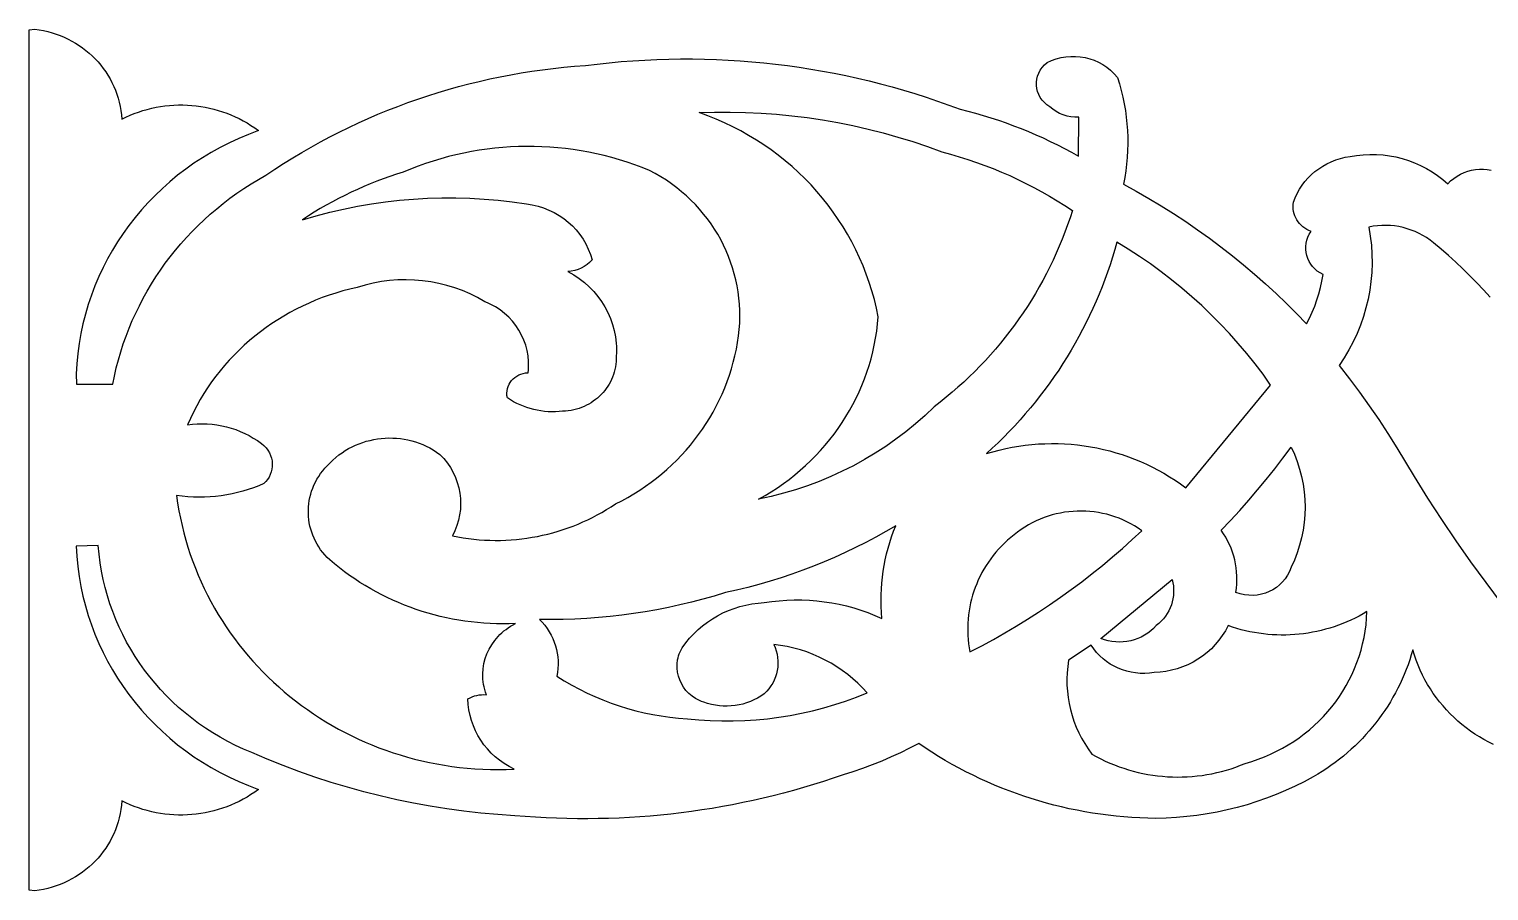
# Model space of a CAD drawing. Extents: x 3705 to 4265, y -775 to -720.
# Drawn here: x 3704.7 to 3796.7, y -773.9 to -719.5 of the extents above; entities that cross this region are included whole.
import ezdxf

# ---------------------------------------------------------------- set-up
doc = ezdxf.new("R2010")
doc.units = 0
doc.layers.add('CADRE', color=1, linetype='CONTINUOUS')

msp = doc.modelspace()

# ---------------------------------------------------------------- linework, layer by layer
at = {"layer": 'CADRE'}
for points in [[(3797.041, -764.641), (3796.737, -764.488), (3796.439, -764.326), (3796.148, -764.154), (3795.863, -763.972), (3795.585, -763.781), (3795.315, -763.581), (3795.052, -763.372), (3794.797, -763.155), (3794.549, -762.929), (3794.31, -762.695), (3794.079, -762.453), (3793.857, -762.203), (3793.644, -761.946), (3793.44, -761.681), (3793.245, -761.409), (3793.06, -761.13), (3792.884, -760.845), (3792.719, -760.552), (3792.563, -760.254), (3792.419, -759.949), (3792.285, -759.639), (3792.162, -759.322), (3792.05, -759), (3791.95, -758.673), (3791.858, -758.986), (3791.759, -759.296), (3791.653, -759.604), (3791.539, -759.907), (3791.417, -760.208), (3791.289, -760.505), (3791.153, -760.799), (3791.01, -761.089), (3790.86, -761.375), (3790.703, -761.657), (3790.539, -761.936), (3790.369, -762.21), (3790.192, -762.48), (3790.008, -762.746), (3789.818, -763.008), (3789.621, -763.265), (3789.418, -763.517), (3789.209, -763.765), (3788.994, -764.007), (3788.773, -764.245), (3788.546, -764.478), (3788.312, -764.705), (3788.073, -764.928), (3787.829, -765.144), (3787.579, -765.356), (3787.323, -765.561), (3787.062, -765.761), (3786.795, -765.955), (3786.523, -766.143), (3786.246, -766.325), (3785.964, -766.501), (3785.677, -766.67), (3785.106, -766.977), (3784.526, -767.265), (3783.937, -767.535), (3783.341, -767.785), (3782.737, -768.017), (3782.126, -768.23), (3781.509, -768.424), (3780.885, -768.599), (3780.257, -768.754), (3779.623, -768.89), (3778.985, -769.006), (3778.343, -769.102), (3777.697, -769.179), (3777.049, -769.235), (3776.398, -769.271), (3775.744, -769.287), (3775.242, -769.277), (3774.741, -769.258), (3774.241, -769.23), (3773.742, -769.192), (3773.245, -769.146), (3772.749, -769.09), (3772.255, -769.025), (3771.763, -768.951), (3771.272, -768.868), (3770.784, -768.777), (3770.297, -768.676), (3769.813, -768.566), (3769.331, -768.448), (3768.852, -768.321), (3768.376, -768.185), (3767.902, -768.04), (3767.431, -767.886), (3766.964, -767.724), (3766.499, -767.554), (3766.038, -767.375), (3765.58, -767.187), (3765.126, -766.991), (3764.675, -766.786), (3764.229, -766.573), (3763.786, -766.352), (3763.347, -766.123), (3762.913, -765.885), (3762.483, -765.639), (3762.057, -765.384), (3761.636, -765.122), (3761.22, -764.851), (3760.808, -764.573), (3760.235, -764.868), (3759.655, -765.15), (3759.068, -765.418), (3758.474, -765.672), (3757.875, -765.913), (3757.27, -766.139), (3756.659, -766.351), (3756.042, -766.549), (3755.42, -766.762), (3754.796, -766.966), (3754.169, -767.162), (3753.539, -767.35), (3752.908, -767.529), (3752.274, -767.699), (3751.638, -767.861), (3751.001, -768.015), (3750.361, -768.16), (3749.72, -768.296), (3749.076, -768.424), (3748.432, -768.544), (3747.786, -768.655), (3747.138, -768.757), (3746.489, -768.851), (3745.839, -768.936), (3745.188, -769.012), (3744.535, -769.08), (3743.882, -769.139), (3743.228, -769.19), (3742.573, -769.232), (3741.917, -769.265), (3741.261, -769.289), (3740.604, -769.305), (3739.947, -769.313), (3739.29, -769.311), (3738.632, -769.301), (3737.974, -769.282), (3737.316, -769.254), (3736.659, -769.218), (3736.001, -769.172), (3735.344, -769.118), (3734.27, -769.046), (3733.199, -768.95), (3732.132, -768.829), (3731.068, -768.685), (3730.009, -768.518), (3728.954, -768.327), (3727.905, -768.112), (3726.861, -767.874), (3725.823, -767.613), (3724.792, -767.328), (3723.767, -767.021), (3722.75, -766.69), (3721.74, -766.337), (3720.738, -765.961), (3719.745, -765.562), (3718.76, -765.141), (3718.248, -764.924), (3717.747, -764.691), (3717.257, -764.443), (3716.778, -764.179), (3716.31, -763.899), (3715.854, -763.606), (3715.411, -763.298), (3714.98, -762.976), (3714.561, -762.641), (3714.155, -762.292), (3713.763, -761.931), (3713.384, -761.558), (3713.019, -761.172), (3712.669, -760.775), (3712.332, -760.367), (3712.01, -759.948), (3711.704, -759.519), (3711.412, -759.08), (3711.136, -758.631), (3710.876, -758.173), (3710.632, -757.706), (3710.404, -757.231), (3710.193, -756.748), (3709.999, -756.256), (3709.822, -755.758), (3709.663, -755.253), (3709.521, -754.741), (3709.398, -754.223), (3709.293, -753.699), (3709.207, -753.17), (3709.14, -752.636), (3709.092, -752.097), (3707.695, -752.121), (3707.731, -752.765), (3707.792, -753.404), (3707.877, -754.037), (3707.986, -754.663), (3708.118, -755.282), (3708.274, -755.894), (3708.453, -756.498), (3708.654, -757.093), (3708.877, -757.679), (3709.122, -758.256), (3709.387, -758.823), (3709.674, -759.379), (3709.981, -759.923), (3710.309, -760.456), (3710.656, -760.977), (3711.022, -761.485), (3711.407, -761.98), (3711.811, -762.461), (3712.233, -762.928), (3712.672, -763.38), (3713.129, -763.817), (3713.602, -764.238), (3714.093, -764.642), (3714.599, -765.03), (3715.121, -765.4), (3715.659, -765.752), (3716.211, -766.085), (3716.779, -766.4), (3717.36, -766.695), (3717.955, -766.97), (3718.563, -767.225), (3719.185, -767.458), (3718.95, -767.628), (3718.711, -767.789), (3718.467, -767.941), (3718.218, -768.083), (3717.965, -768.215), (3717.708, -768.339), (3717.448, -768.453), (3717.184, -768.558), (3716.917, -768.653), (3716.648, -768.738), (3716.375, -768.814), (3716.101, -768.881), (3715.825, -768.938), (3715.547, -768.986), (3715.267, -769.024), (3714.986, -769.052), (3714.705, -769.071), (3714.423, -769.08), (3714.141, -769.079), (3713.858, -769.069), (3713.576, -769.049), (3713.294, -769.019), (3713.014, -768.979), (3712.734, -768.93), (3712.455, -768.87), (3712.179, -768.801), (3711.904, -768.722), (3711.631, -768.633), (3711.361, -768.535), (3711.093, -768.426), (3710.829, -768.307), (3710.568, -768.179), (3710.546, -768.452), (3710.513, -768.721), (3710.467, -768.987), (3710.409, -769.249), (3710.34, -769.507), (3710.26, -769.76), (3710.168, -770.008), (3710.066, -770.252), (3709.953, -770.49), (3709.831, -770.722), (3709.698, -770.949), (3709.555, -771.169), (3709.403, -771.383), (3709.242, -771.59), (3709.072, -771.79), (3708.894, -771.983), (3708.707, -772.168), (3708.512, -772.346), (3708.309, -772.515), (3708.099, -772.676), (3707.881, -772.828), (3707.657, -772.972), (3707.425, -773.106), (3707.187, -773.231), (3706.943, -773.345), (3706.693, -773.45), (3706.437, -773.545), (3706.176, -773.629), (3705.91, -773.702), (3705.639, -773.764), (3705.363, -773.815), (3705.083, -773.853), (3704.734, -773.803), (3704.734, -719.591), (3705.083, -719.541), (3705.363, -719.58), (3705.639, -719.63), (3705.91, -719.692), (3706.176, -719.766), (3706.437, -719.85), (3706.693, -719.944), (3706.943, -720.049), (3707.187, -720.164), (3707.425, -720.289), (3707.657, -720.423), (3707.881, -720.566), (3708.099, -720.719), (3708.309, -720.879), (3708.512, -721.049), (3708.707, -721.226), (3708.894, -721.412), (3709.072, -721.604), (3709.242, -721.805), (3709.403, -722.012), (3709.555, -722.226), (3709.698, -722.446), (3709.831, -722.672), (3709.953, -722.905), (3710.066, -723.143), (3710.168, -723.386), (3710.26, -723.634), (3710.34, -723.888), (3710.409, -724.145), (3710.467, -724.407), (3710.513, -724.673), (3710.546, -724.943), (3710.568, -725.216), (3710.829, -725.087), (3711.093, -724.969), (3711.361, -724.86), (3711.631, -724.761), (3711.904, -724.672), (3712.179, -724.593), (3712.455, -724.524), (3712.734, -724.465), (3713.014, -724.415), (3713.294, -724.376), (3713.576, -724.346), (3713.858, -724.326), (3714.141, -724.315), (3714.423, -724.315), (3714.705, -724.324), (3714.986, -724.342), (3715.267, -724.371), (3715.547, -724.409), (3715.825, -724.456), (3716.101, -724.513), (3716.375, -724.58), (3716.648, -724.656), (3716.917, -724.742), (3717.184, -724.837), (3717.448, -724.942), (3717.708, -725.056), (3717.965, -725.179), (3718.218, -725.312), (3718.467, -725.454), (3718.711, -725.605), (3718.95, -725.766), (3719.185, -725.936), (3718.563, -726.17), (3717.955, -726.424), (3717.36, -726.699), (3716.779, -726.994), (3716.211, -727.309), (3715.659, -727.643), (3715.121, -727.995), (3714.599, -728.365), (3714.093, -728.752), (3713.602, -729.157), (3713.129, -729.578), (3712.672, -730.014), (3712.233, -730.466), (3711.811, -730.933), (3711.407, -731.414), (3711.022, -731.909), (3710.656, -732.417), (3710.309, -732.938), (3709.981, -733.471), (3709.674, -734.016), (3709.387, -734.572), (3709.122, -735.138), (3708.877, -735.715), (3708.654, -736.301), (3708.453, -736.897), (3708.274, -737.5), (3708.118, -738.112), (3707.986, -738.732), (3707.877, -739.358), (3707.792, -739.991), (3707.731, -740.629), (3707.695, -741.274), (3707.709, -741.924), (3709.996, -741.924), (3710.102, -741.405), (3710.222, -740.891), (3710.356, -740.381), (3710.504, -739.877), (3710.666, -739.378), (3710.842, -738.884), (3711.031, -738.396), (3711.234, -737.914), (3711.45, -737.438), (3711.679, -736.969), (3711.92, -736.506), (3712.174, -736.05), (3712.441, -735.601), (3712.72, -735.16), (3713.011, -734.726), (3713.315, -734.3), (3713.629, -733.882), (3713.956, -733.473), (3714.294, -733.072), (3714.643, -732.679), (3715.003, -732.296), (3715.375, -731.922), (3715.757, -731.558), (3716.149, -731.203), (3716.552, -730.858), (3716.965, -730.524), (3717.388, -730.2), (3717.821, -729.886), (3718.264, -729.584), (3718.716, -729.292), (3719.178, -729.013), (3719.649, -728.744), (3720.208, -728.37), (3720.773, -728.005), (3721.344, -727.65), (3721.921, -727.305), (3722.503, -726.97), (3723.091, -726.645), (3723.684, -726.329), (3724.282, -726.024), (3724.884, -725.729), (3725.492, -725.444), (3726.104, -725.169), (3726.721, -724.904), (3727.342, -724.65), (3727.968, -724.405), (3728.597, -724.172), (3729.231, -723.948), (3729.868, -723.735), (3730.509, -723.533), (3731.154, -723.341), (3731.802, -723.16), (3732.453, -722.989), (3733.108, -722.829), (3733.765, -722.68), (3734.425, -722.541), (3735.088, -722.414), (3735.754, -722.297), (3736.422, -722.191), (3737.092, -722.096), (3737.765, -722.013), (3738.439, -721.94), (3739.116, -721.878), (3739.794, -721.828), (3740.543, -721.736), (3741.293, -721.655), (3742.043, -721.587), (3742.794, -721.529), (3743.545, -721.484), (3744.297, -721.45), (3745.048, -721.427), (3745.799, -721.417), (3746.55, -721.417), (3747.3, -721.43), (3748.05, -721.453), (3748.799, -721.489), (3749.547, -721.535), (3750.294, -721.594), (3751.04, -721.663), (3751.785, -721.744), (3752.528, -721.837), (3753.27, -721.941), (3754.01, -722.056), (3754.748, -722.183), (3755.485, -722.321), (3756.219, -722.47), (3756.951, -722.63), (3757.68, -722.802), (3758.407, -722.986), (3759.131, -723.18), (3759.852, -723.386), (3760.571, -723.603), (3761.286, -723.831), (3761.998, -724.07), (3762.707, -724.321), (3763.412, -724.583), (3763.902, -724.707), (3764.39, -724.839), (3764.875, -724.98), (3765.357, -725.129), (3765.836, -725.286), (3766.312, -725.451), (3766.785, -725.624), (3767.255, -725.805), (3767.721, -725.994), (3768.184, -726.192), (3768.643, -726.397), (3769.098, -726.61), (3769.55, -726.83), (3769.998, -727.059), (3770.442, -727.295), (3770.881, -727.539), (3770.903, -725.078), (3770.65, -725.082), (3770.4, -725.061), (3770.155, -725.014), (3769.917, -724.943), (3769.688, -724.849), (3769.47, -724.732), (3769.265, -724.592), (3769.074, -724.431), (3768.888, -724.307), (3768.725, -724.165), (3768.585, -724.009), (3768.467, -723.841), (3768.373, -723.661), (3768.301, -723.474), (3768.253, -723.281), (3768.229, -723.084), (3768.228, -722.885), (3768.251, -722.688), (3768.298, -722.493), (3768.369, -722.304), (3768.464, -722.123), (3768.583, -721.951), (3768.727, -721.791), (3768.895, -721.646), (3769.184, -721.514), (3769.479, -721.408), (3769.779, -721.33), (3770.082, -721.278), (3770.387, -721.252), (3770.691, -721.252), (3770.993, -721.277), (3771.292, -721.327), (3771.585, -721.401), (3771.87, -721.5), (3772.147, -721.623), (3772.413, -721.769), (3772.666, -721.938), (3772.905, -722.13), (3773.129, -722.345), (3773.334, -722.581), (3773.461, -722.991), (3773.574, -723.403), (3773.673, -723.818), (3773.759, -724.236), (3773.831, -724.656), (3773.889, -725.077), (3773.934, -725.499), (3773.965, -725.923), (3773.981, -726.347), (3773.984, -726.772), (3773.974, -727.197), (3773.949, -727.622), (3773.91, -728.046), (3773.858, -728.469), (3773.792, -728.891), (3773.711, -729.312), (3774.517, -729.752), (3775.312, -730.207), (3776.097, -730.678), (3776.872, -731.164), (3777.636, -731.666), (3778.389, -732.182), (3779.13, -732.713), (3779.86, -733.258), (3780.578, -733.818), (3781.285, -734.392), (3781.979, -734.98), (3782.661, -735.582), (3783.33, -736.197), (3783.986, -736.826), (3784.629, -737.469), (3785.259, -738.124), (3785.447, -737.755), (3785.618, -737.379), (3785.773, -736.997), (3785.911, -736.609), (3786.033, -736.215), (3786.137, -735.817), (3786.224, -735.415), (3786.294, -735.009), (3786.104, -734.908), (3785.93, -734.789), (3785.774, -734.655), (3785.636, -734.508), (3785.516, -734.348), (3785.415, -734.178), (3785.333, -733.999), (3785.271, -733.814), (3785.229, -733.623), (3785.208, -733.429), (3785.208, -733.233), (3785.229, -733.037), (3785.273, -732.842), (3785.339, -732.651), (3785.429, -732.464), (3785.541, -732.284), (3785.398, -732.228), (3785.263, -732.16), (3785.137, -732.082), (3785.018, -731.995), (3784.909, -731.898), (3784.809, -731.793), (3784.719, -731.681), (3784.64, -731.562), (3784.571, -731.437), (3784.513, -731.306), (3784.467, -731.171), (3784.433, -731.032), (3784.411, -730.889), (3784.403, -730.744), (3784.407, -730.597), (3784.426, -730.449), (3784.534, -730.165), (3784.662, -729.892), (3784.808, -729.63), (3784.972, -729.38), (3785.152, -729.142), (3785.348, -728.918), (3785.559, -728.708), (3785.785, -728.513), (3786.023, -728.333), (3786.275, -728.169), (3786.537, -728.022), (3786.811, -727.892), (3787.094, -727.781), (3787.387, -727.688), (3787.687, -727.615), (3787.995, -727.562), (3788.412, -727.494), (3788.83, -727.451), (3789.247, -727.432), (3789.663, -727.438), (3790.076, -727.467), (3790.486, -727.521), (3790.891, -727.597), (3791.29, -727.696), (3791.683, -727.818), (3792.068, -727.963), (3792.443, -728.129), (3792.809, -728.318), (3793.164, -728.527), (3793.507, -728.758), (3793.836, -729.01), (3794.151, -729.283), (3794.336, -729.104), (3794.533, -728.944), (3794.741, -728.803), (3794.96, -728.682), (3795.187, -728.58), (3795.421, -728.498), (3795.661, -728.435), (3795.905, -728.393), (3796.152, -728.371), (3796.4, -728.37), (3796.649, -728.389), (3796.895, -728.429)], [(3796.829, -736.423), (3796.414, -735.967), (3795.989, -735.519), (3795.556, -735.08), (3795.114, -734.648), (3794.663, -734.224), (3794.204, -733.808), (3793.736, -733.401), (3793.26, -733.003), (3793.045, -732.835), (3792.821, -732.68), (3792.589, -732.539), (3792.35, -732.412), (3792.105, -732.299), (3791.854, -732.2), (3791.598, -732.115), (3791.338, -732.044), (3791.074, -731.988), (3790.806, -731.946), (3790.537, -731.92), (3790.265, -731.908), (3789.993, -731.911), (3789.72, -731.93), (3789.447, -731.965), (3789.175, -732.015), (3789.272, -732.585), (3789.338, -733.156), (3789.376, -733.728), (3789.385, -734.299), (3789.365, -734.869), (3789.316, -735.436), (3789.239, -736), (3789.133, -736.559), (3789, -737.112), (3788.839, -737.659), (3788.651, -738.198), (3788.435, -738.728), (3788.192, -739.249), (3787.922, -739.759), (3787.626, -740.258), (3787.303, -740.744), (3787.954, -741.579), (3788.588, -742.425), (3789.205, -743.283), (3789.805, -744.153), (3790.388, -745.033), (3790.953, -745.924), (3791.501, -746.825), (3792.031, -747.736), (3792.887, -749.104), (3793.767, -750.458), (3794.67, -751.796), (3795.597, -753.12), (3796.546, -754.428), (3797.518, -755.72)]]:
    msp.add_lwpolyline(points, dxfattribs=at)
for points in [[(3750.715, -749.16), (3751.119, -748.933), (3751.513, -748.696), (3751.898, -748.447), (3752.274, -748.187), (3752.64, -747.917), (3752.996, -747.637), (3753.342, -747.347), (3753.679, -747.048), (3754.005, -746.739), (3754.32, -746.421), (3754.625, -746.094), (3754.919, -745.759), (3755.202, -745.415), (3755.474, -745.064), (3755.734, -744.705), (3755.983, -744.338), (3756.221, -743.964), (3756.446, -743.583), (3756.659, -743.196), (3756.86, -742.802), (3757.049, -742.402), (3757.225, -741.996), (3757.389, -741.584), (3757.539, -741.168), (3757.676, -740.746), (3757.8, -740.319), (3757.911, -739.888), (3758.008, -739.453), (3758.091, -739.014), (3758.16, -738.571), (3758.215, -738.124), (3758.256, -737.674), (3758.141, -737.121), (3758.009, -736.574), (3757.858, -736.034), (3757.69, -735.501), (3757.504, -734.975), (3757.3, -734.457), (3757.08, -733.946), (3756.844, -733.445), (3756.591, -732.952), (3756.322, -732.468), (3756.037, -731.993), (3755.737, -731.528), (3755.422, -731.074), (3755.092, -730.629), (3754.748, -730.196), (3754.389, -729.773), (3754.017, -729.362), (3753.631, -728.963), (3753.231, -728.576), (3752.819, -728.201), (3752.393, -727.839), (3751.956, -727.491), (3751.506, -727.155), (3751.044, -726.834), (3750.571, -726.526), (3750.086, -726.233), (3749.591, -725.955), (3749.085, -725.692), (3748.569, -725.445), (3748.042, -725.213), (3747.506, -724.998), (3746.96, -724.799), (3747.94, -724.77), (3748.918, -724.766), (3749.896, -724.787), (3750.872, -724.833), (3751.845, -724.903), (3752.816, -724.998), (3753.783, -725.117), (3754.747, -725.26), (3755.707, -725.428), (3756.662, -725.62), (3757.612, -725.836), (3758.556, -726.076), (3759.494, -726.34), (3760.425, -726.628), (3761.35, -726.94), (3762.266, -727.276), (3762.816, -727.423), (3763.362, -727.583), (3763.904, -727.753), (3764.441, -727.935), (3764.974, -728.128), (3765.503, -728.332), (3766.026, -728.547), (3766.545, -728.773), (3767.058, -729.01), (3767.566, -729.258), (3768.069, -729.516), (3768.565, -729.785), (3769.056, -730.064), (3769.541, -730.354), (3770.019, -730.654), (3770.491, -730.965), (3770.344, -731.422), (3770.189, -731.876), (3770.025, -732.327), (3769.852, -732.774), (3769.67, -733.217), (3769.48, -733.656), (3769.281, -734.091), (3769.074, -734.522), (3768.859, -734.949), (3768.635, -735.372), (3768.403, -735.79), (3768.163, -736.203), (3767.915, -736.612), (3767.659, -737.016), (3767.395, -737.415), (3767.123, -737.809), (3766.844, -738.198), (3766.557, -738.582), (3766.262, -738.961), (3765.96, -739.334), (3765.65, -739.702), (3765.333, -740.064), (3765.009, -740.42), (3764.677, -740.77), (3764.339, -741.115), (3763.993, -741.453), (3763.641, -741.785), (3763.281, -742.111), (3762.915, -742.431), (3762.542, -742.744), (3762.162, -743.05), (3761.776, -743.35), (3761.203, -743.894), (3760.61, -744.416), (3759.999, -744.915), (3759.371, -745.391), (3758.725, -745.843), (3758.064, -746.272), (3757.387, -746.676), (3756.695, -747.056), (3755.989, -747.41), (3755.27, -747.739), (3754.538, -748.043), (3753.794, -748.32), (3753.039, -748.571), (3752.274, -748.795), (3751.499, -748.991)], [(3714.024, -748.939), (3714.093, -749.417), (3714.173, -749.892), (3714.264, -750.362), (3714.367, -750.827), (3714.48, -751.288), (3714.604, -751.745), (3714.74, -752.197), (3714.885, -752.644), (3715.042, -753.085), (3715.208, -753.522), (3715.385, -753.954), (3715.571, -754.38), (3715.767, -754.801), (3715.973, -755.217), (3716.189, -755.626), (3716.414, -756.03), (3716.648, -756.428), (3716.891, -756.819), (3717.144, -757.205), (3717.405, -757.584), (3717.674, -757.957), (3717.952, -758.323), (3718.239, -758.683), (3718.533, -759.036), (3718.836, -759.382), (3719.146, -759.72), (3719.465, -760.052), (3719.79, -760.377), (3720.124, -760.694), (3720.464, -761.003), (3720.812, -761.305), (3721.166, -761.599), (3721.528, -761.885), (3721.896, -762.163), (3722.271, -762.433), (3722.652, -762.695), (3723.039, -762.948), (3723.432, -763.193), (3723.832, -763.43), (3724.237, -763.657), (3724.647, -763.876), (3725.063, -764.086), (3725.485, -764.286), (3725.912, -764.478), (3726.343, -764.66), (3726.78, -764.832), (3727.221, -764.995), (3727.667, -765.148), (3728.117, -765.292), (3728.572, -765.425), (3729.031, -765.549), (3729.493, -765.662), (3729.96, -765.765), (3730.43, -765.857), (3730.904, -765.939), (3731.381, -766.01), (3731.861, -766.071), (3732.345, -766.12), (3732.831, -766.158), (3733.32, -766.186), (3733.812, -766.202), (3734.306, -766.206), (3734.803, -766.199), (3735.301, -766.18), (3734.981, -766.015), (3734.675, -765.829), (3734.386, -765.626), (3734.114, -765.404), (3733.858, -765.167), (3733.621, -764.913), (3733.403, -764.646), (3733.204, -764.365), (3733.025, -764.071), (3732.867, -763.767), (3732.731, -763.452), (3732.617, -763.127), (3732.525, -762.795), (3732.457, -762.455), (3732.413, -762.109), (3732.394, -761.757), (3732.526, -761.685), (3732.664, -761.623), (3732.805, -761.573), (3732.95, -761.534), (3733.098, -761.506), (3733.248, -761.49), (3733.399, -761.486), (3733.551, -761.494), (3733.494, -761.331), (3733.446, -761.168), (3733.405, -761.004), (3733.373, -760.839), (3733.349, -760.674), (3733.333, -760.509), (3733.325, -760.345), (3733.324, -760.181), (3733.346, -759.855), (3733.398, -759.534), (3733.479, -759.22), (3733.588, -758.915), (3733.725, -758.62), (3733.889, -758.338), (3734.079, -758.07), (3734.293, -757.819), (3734.41, -757.7), (3734.533, -757.586), (3734.661, -757.476), (3734.796, -757.372), (3734.936, -757.274), (3735.082, -757.181), (3735.233, -757.095), (3735.39, -757.014), (3734.987, -757.027), (3734.585, -757.031), (3734.185, -757.025), (3733.785, -757.009), (3733.386, -756.984), (3732.989, -756.951), (3732.593, -756.907), (3732.199, -756.855), (3731.807, -756.793), (3731.417, -756.723), (3731.029, -756.643), (3730.644, -756.555), (3730.26, -756.458), (3729.88, -756.352), (3729.503, -756.237), (3729.128, -756.113), (3728.757, -755.981), (3728.389, -755.84), (3728.024, -755.69), (3727.663, -755.532), (3727.306, -755.366), (3726.953, -755.191), (3726.604, -755.008), (3726.26, -754.817), (3725.92, -754.617), (3725.584, -754.41), (3725.254, -754.194), (3724.928, -753.97), (3724.608, -753.738), (3724.292, -753.499), (3723.983, -753.251), (3723.679, -752.996), (3723.521, -752.843), (3723.372, -752.684), (3723.234, -752.52), (3723.105, -752.351), (3722.986, -752.177), (3722.877, -751.998), (3722.778, -751.816), (3722.689, -751.63), (3722.609, -751.441), (3722.54, -751.249), (3722.48, -751.054), (3722.43, -750.858), (3722.39, -750.66), (3722.36, -750.46), (3722.34, -750.259), (3722.33, -750.058), (3722.33, -749.856), (3722.339, -749.655), (3722.359, -749.454), (3722.389, -749.254), (3722.428, -749.055), (3722.478, -748.858), (3722.537, -748.663), (3722.607, -748.47), (3722.686, -748.28), (3722.776, -748.093), (3722.876, -747.91), (3722.985, -747.73), (3723.105, -747.555), (3723.235, -747.384), (3723.375, -747.219), (3723.525, -747.058), (3723.697, -746.874), (3723.877, -746.7), (3724.064, -746.536), (3724.257, -746.382), (3724.456, -746.238), (3724.661, -746.104), (3724.871, -745.981), (3725.085, -745.868), (3725.305, -745.765), (3725.528, -745.673), (3725.755, -745.59), (3725.985, -745.519), (3726.218, -745.458), (3726.453, -745.407), (3726.69, -745.367), (3726.929, -745.337), (3727.169, -745.319), (3727.41, -745.31), (3727.651, -745.313), (3727.892, -745.326), (3728.132, -745.351), (3728.372, -745.386), (3728.61, -745.431), (3728.846, -745.488), (3729.081, -745.556), (3729.313, -745.635), (3729.541, -745.725), (3729.767, -745.826), (3729.989, -745.938), (3730.206, -746.061), (3730.419, -746.196), (3730.627, -746.342), (3730.874, -746.607), (3731.095, -746.887), (3731.29, -747.18), (3731.46, -747.485), (3731.604, -747.8), (3731.722, -748.124), (3731.814, -748.455), (3731.879, -748.791), (3731.917, -749.131), (3731.928, -749.473), (3731.912, -749.816), (3731.868, -750.158), (3731.796, -750.497), (3731.696, -750.833), (3731.568, -751.163), (3731.412, -751.485), (3731.747, -751.55), (3732.083, -751.606), (3732.419, -751.654), (3732.756, -751.693), (3733.093, -751.724), (3733.43, -751.746), (3733.767, -751.759), (3734.104, -751.765), (3734.441, -751.762), (3734.777, -751.75), (3735.112, -751.731), (3735.446, -751.703), (3735.78, -751.667), (3736.112, -751.623), (3736.442, -751.57), (3736.772, -751.51), (3737.099, -751.441), (3737.425, -751.364), (3737.748, -751.28), (3738.07, -751.187), (3738.389, -751.086), (3738.705, -750.977), (3739.019, -750.861), (3739.33, -750.736), (3739.638, -750.604), (3739.943, -750.464), (3740.244, -750.316), (3740.542, -750.161), (3740.836, -749.997), (3741.127, -749.826), (3741.413, -749.648), (3741.696, -749.462), (3742.089, -749.262), (3742.475, -749.051), (3742.852, -748.83), (3743.222, -748.598), (3743.582, -748.356), (3743.934, -748.105), (3744.277, -747.843), (3744.611, -747.572), (3744.936, -747.292), (3745.251, -747.003), (3745.557, -746.705), (3745.852, -746.399), (3746.138, -746.084), (3746.414, -745.762), (3746.68, -745.431), (3746.935, -745.094), (3747.18, -744.749), (3747.413, -744.396), (3747.636, -744.037), (3747.847, -743.672), (3748.048, -743.3), (3748.236, -742.922), (3748.413, -742.538), (3748.578, -742.149), (3748.731, -741.754), (3748.872, -741.354), (3749.001, -740.949), (3749.117, -740.54), (3749.22, -740.126), (3749.31, -739.708), (3749.387, -739.286), (3749.451, -738.861), (3749.494, -738.461), (3749.521, -738.063), (3749.533, -737.667), (3749.528, -737.272), (3749.508, -736.879), (3749.473, -736.489), (3749.423, -736.101), (3749.358, -735.717), (3749.278, -735.337), (3749.183, -734.961), (3749.075, -734.589), (3748.952, -734.221), (3748.815, -733.859), (3748.664, -733.503), (3748.5, -733.152), (3748.323, -732.808), (3748.133, -732.47), (3747.929, -732.139), (3747.713, -731.815), (3747.485, -731.5), (3747.244, -731.192), (3746.991, -730.893), (3746.726, -730.602), (3746.45, -730.321), (3746.162, -730.05), (3745.862, -729.788), (3745.552, -729.537), (3745.23, -729.296), (3744.898, -729.066), (3744.556, -728.848), (3744.203, -728.642), (3743.84, -728.448), (3743.372, -728.261), (3742.902, -728.086), (3742.427, -727.923), (3741.95, -727.773), (3741.47, -727.635), (3740.987, -727.509), (3740.501, -727.396), (3740.014, -727.295), (3739.524, -727.206), (3739.033, -727.13), (3738.541, -727.065), (3738.047, -727.013), (3737.553, -726.974), (3737.058, -726.947), (3736.562, -726.931), (3736.066, -726.929), (3735.571, -726.938), (3735.075, -726.96), (3734.581, -726.994), (3734.087, -727.04), (3733.594, -727.099), (3733.102, -727.17), (3732.612, -727.253), (3732.124, -727.348), (3731.638, -727.456), (3731.155, -727.576), (3730.674, -727.708), (3730.195, -727.853), (3729.72, -728.009), (3729.248, -728.178), (3728.78, -728.36), (3728.316, -728.553), (3727.893, -728.685), (3727.474, -728.825), (3727.057, -728.973), (3726.644, -729.128), (3726.233, -729.29), (3725.827, -729.46), (3725.423, -729.637), (3725.023, -729.822), (3724.627, -730.014), (3724.235, -730.213), (3723.847, -730.419), (3723.462, -730.633), (3723.082, -730.854), (3722.706, -731.081), (3722.334, -731.316), (3721.967, -731.558), (3722.824, -731.306), (3723.687, -731.079), (3724.556, -730.878), (3725.429, -730.701), (3726.307, -730.55), (3727.188, -730.424), (3728.073, -730.323), (3728.96, -730.247), (3729.848, -730.197), (3730.738, -730.172), (3731.629, -730.172), (3732.52, -730.198), (3733.411, -730.249), (3734.301, -730.326), (3735.189, -730.428), (3736.075, -730.556), (3736.446, -730.613), (3736.808, -730.696), (3737.159, -730.805), (3737.499, -730.939), (3737.825, -731.095), (3738.137, -731.275), (3738.433, -731.476), (3738.713, -731.697), (3738.976, -731.938), (3739.219, -732.198), (3739.442, -732.475), (3739.644, -732.768), (3739.823, -733.077), (3739.979, -733.401), (3740.11, -733.738), (3740.214, -734.087), (3740.062, -734.242), (3739.896, -734.38), (3739.718, -734.501), (3739.528, -734.604), (3739.329, -734.688), (3739.122, -734.754), (3738.908, -734.8), (3738.689, -734.825), (3738.876, -734.925), (3739.057, -735.031), (3739.405, -735.261), (3739.732, -735.513), (3740.037, -735.784), (3740.321, -736.076), (3740.581, -736.384), (3740.817, -736.71), (3741.029, -737.05), (3741.215, -737.404), (3741.375, -737.77), (3741.508, -738.147), (3741.613, -738.533), (3741.689, -738.928), (3741.736, -739.33), (3741.749, -739.533), (3741.753, -739.737), (3741.75, -739.942), (3741.74, -740.148), (3741.741, -740.322), (3741.733, -740.493), (3741.716, -740.663), (3741.691, -740.83), (3741.658, -740.995), (3741.616, -741.156), (3741.566, -741.314), (3741.509, -741.47), (3741.444, -741.621), (3741.371, -741.769), (3741.292, -741.913), (3741.206, -742.052), (3741.113, -742.188), (3741.014, -742.318), (3740.908, -742.444), (3740.796, -742.565), (3740.679, -742.68), (3740.556, -742.79), (3740.427, -742.894), (3740.294, -742.992), (3740.155, -743.084), (3740.012, -743.17), (3739.864, -743.249), (3739.711, -743.321), (3739.555, -743.386), (3739.395, -743.444), (3739.231, -743.494), (3739.063, -743.537), (3738.892, -743.572), (3738.718, -743.598), (3738.542, -743.617), (3738.362, -743.626), (3738.132, -743.648), (3737.901, -743.659), (3737.671, -743.66), (3737.442, -743.651), (3737.214, -743.632), (3736.987, -743.602), (3736.762, -743.563), (3736.539, -743.515), (3736.319, -743.456), (3736.102, -743.388), (3735.887, -743.311), (3735.677, -743.224), (3735.47, -743.127), (3735.267, -743.022), (3735.069, -742.907), (3734.876, -742.783), (3734.851, -742.632), (3734.844, -742.483), (3734.854, -742.336), (3734.881, -742.194), (3734.924, -742.058), (3734.982, -741.927), (3735.053, -741.804), (3735.138, -741.689), (3735.235, -741.584), (3735.344, -741.489), (3735.463, -741.406), (3735.591, -741.336), (3735.728, -741.279), (3735.873, -741.237), (3736.026, -741.211), (3736.184, -741.202), (3736.203, -741.023), (3736.214, -740.844), (3736.213, -740.489), (3736.182, -740.139), (3736.121, -739.795), (3736.033, -739.459), (3735.917, -739.133), (3735.775, -738.818), (3735.607, -738.515), (3735.415, -738.226), (3735.2, -737.953), (3734.961, -737.696), (3734.701, -737.459), (3734.42, -737.241), (3734.119, -737.044), (3733.798, -736.871), (3733.632, -736.794), (3733.46, -736.722), (3733.002, -736.463), (3732.532, -736.229), (3732.051, -736.023), (3731.562, -735.843), (3731.064, -735.69), (3730.559, -735.565), (3730.049, -735.466), (3729.534, -735.395), (3729.016, -735.351), (3728.496, -735.335), (3727.975, -735.347), (3727.454, -735.387), (3726.935, -735.454), (3726.418, -735.55), (3725.906, -735.674), (3725.399, -735.826), (3724.95, -735.929), (3724.506, -736.044), (3724.068, -736.172), (3723.635, -736.312), (3723.208, -736.464), (3722.787, -736.628), (3722.372, -736.804), (3721.964, -736.992), (3721.562, -737.191), (3721.167, -737.401), (3720.78, -737.623), (3720.399, -737.855), (3720.027, -738.098), (3719.662, -738.351), (3719.305, -738.615), (3718.957, -738.889), (3718.617, -739.172), (3718.286, -739.466), (3717.964, -739.768), (3717.652, -740.081), (3717.348, -740.402), (3717.055, -740.732), (3716.772, -741.071), (3716.498, -741.419), (3716.236, -741.775), (3715.984, -742.139), (3715.743, -742.512), (3715.513, -742.892), (3715.294, -743.279), (3715.087, -743.674), (3714.892, -744.077), (3714.709, -744.486), (3715.02, -744.447), (3715.33, -744.424), (3715.641, -744.417), (3715.95, -744.424), (3716.258, -744.447), (3716.564, -744.485), (3716.867, -744.538), (3717.166, -744.605), (3717.462, -744.687), (3717.753, -744.784), (3718.039, -744.895), (3718.32, -745.02), (3718.594, -745.159), (3718.861, -745.311), (3719.121, -745.478), (3719.373, -745.658), (3719.532, -745.788), (3719.669, -745.93), (3719.785, -746.082), (3719.88, -746.242), (3719.954, -746.409), (3720.008, -746.58), (3720.042, -746.755), (3720.057, -746.931), (3720.054, -747.106), (3720.031, -747.279), (3719.991, -747.449), (3719.933, -747.613), (3719.858, -747.77), (3719.766, -747.917), (3719.657, -748.054), (3719.533, -748.179), (3719.208, -748.316), (3718.879, -748.442), (3718.546, -748.556), (3718.21, -748.658), (3717.87, -748.749), (3717.528, -748.827), (3717.183, -748.893), (3716.836, -748.947), (3716.487, -748.989), (3716.137, -749.019), (3715.785, -749.036), (3715.433, -749.042), (3715.081, -749.035), (3714.728, -749.015), (3714.376, -748.983)], [(3765.071, -746.294), (3765.476, -746.175), (3765.883, -746.068), (3766.292, -745.974), (3766.702, -745.892), (3767.113, -745.823), (3767.526, -745.765), (3767.939, -745.721), (3768.352, -745.688), (3768.766, -745.668), (3769.179, -745.659), (3769.592, -745.663), (3770.004, -745.679), (3770.415, -745.707), (3770.825, -745.747), (3771.234, -745.799), (3771.64, -745.863), (3772.044, -745.938), (3772.446, -746.025), (3772.845, -746.124), (3773.241, -746.235), (3773.634, -746.357), (3774.023, -746.491), (3774.408, -746.637), (3774.789, -746.793), (3775.166, -746.962), (3775.538, -747.141), (3775.904, -747.332), (3776.266, -747.535), (3776.622, -747.748), (3776.972, -747.973), (3777.316, -748.208), (3777.654, -748.455), (3782.992, -741.973), (3782.509, -741.297), (3782.008, -740.635), (3781.489, -739.986), (3780.953, -739.352), (3780.401, -738.732), (3779.831, -738.127), (3779.246, -737.538), (3778.644, -736.963), (3778.027, -736.405), (3777.394, -735.862), (3776.747, -735.336), (3776.085, -734.826), (3775.408, -734.334), (3774.718, -733.859), (3774.014, -733.401), (3773.296, -732.961), (3773.163, -733.438), (3773.02, -733.913), (3772.87, -734.385), (3772.711, -734.853), (3772.543, -735.318), (3772.367, -735.78), (3772.183, -736.239), (3771.991, -736.693), (3771.79, -737.145), (3771.582, -737.592), (3771.365, -738.036), (3771.14, -738.476), (3770.908, -738.911), (3770.668, -739.343), (3770.42, -739.771), (3770.164, -740.194), (3769.9, -740.612), (3769.629, -741.026), (3769.351, -741.436), (3769.065, -741.841), (3768.771, -742.241), (3768.47, -742.636), (3768.162, -743.026), (3767.847, -743.411), (3767.524, -743.791), (3767.195, -744.165), (3766.858, -744.534), (3766.515, -744.898), (3766.164, -745.255), (3765.807, -745.608), (3765.442, -745.954)], [(3779.876, -751.123), (3780.467, -750.505), (3781.046, -749.876), (3781.613, -749.235), (3782.169, -748.584), (3782.713, -747.923), (3783.246, -747.252), (3783.767, -746.572), (3784.278, -745.884), (3784.486, -746.337), (3784.665, -746.799), (3784.818, -747.267), (3784.942, -747.741), (3785.039, -748.22), (3785.108, -748.702), (3785.15, -749.186), (3785.163, -749.672), (3785.15, -750.157), (3785.108, -750.641), (3785.039, -751.123), (3784.942, -751.602), (3784.818, -752.076), (3784.665, -752.545), (3784.486, -753.006), (3784.278, -753.46), (3784.181, -753.717), (3784.058, -753.957), (3783.912, -754.179), (3783.744, -754.383), (3783.558, -754.567), (3783.354, -754.731), (3783.135, -754.873), (3782.903, -754.993), (3782.66, -755.089), (3782.407, -755.162), (3782.147, -755.21), (3781.881, -755.231), (3781.612, -755.226), (3781.342, -755.193), (3781.073, -755.132), (3780.806, -755.041), (3780.839, -754.783), (3780.86, -754.525), (3780.869, -754.268), (3780.865, -754.011), (3780.848, -753.755), (3780.819, -753.5), (3780.778, -753.247), (3780.725, -752.997), (3780.66, -752.749), (3780.583, -752.504), (3780.494, -752.263), (3780.393, -752.025), (3780.281, -751.792), (3780.158, -751.564), (3780.022, -751.341)], [(3764.039, -758.795), (3764.78, -758.407), (3765.513, -758.007), (3766.238, -757.595), (3766.956, -757.17), (3767.665, -756.733), (3768.366, -756.284), (3769.058, -755.823), (3769.742, -755.35), (3770.416, -754.865), (3771.082, -754.369), (3771.739, -753.861), (3772.386, -753.342), (3773.024, -752.811), (3773.652, -752.269), (3774.27, -751.717), (3774.878, -751.153), (3774.649, -750.995), (3774.414, -750.848), (3774.175, -750.711), (3773.931, -750.586), (3773.683, -750.471), (3773.432, -750.367), (3773.177, -750.274), (3772.92, -750.192), (3772.66, -750.12), (3772.398, -750.06), (3772.134, -750.009), (3771.868, -749.97), (3771.602, -749.941), (3771.335, -749.923), (3771.067, -749.916), (3770.8, -749.92), (3770.533, -749.934), (3770.266, -749.958), (3770.001, -749.994), (3769.737, -750.04), (3769.475, -750.096), (3769.216, -750.164), (3768.958, -750.241), (3768.704, -750.33), (3768.453, -750.429), (3768.205, -750.538), (3767.962, -750.658), (3767.723, -750.789), (3767.488, -750.93), (3767.259, -751.082), (3767.035, -751.244), (3766.817, -751.416), (3766.608, -751.585), (3766.405, -751.76), (3766.21, -751.941), (3766.023, -752.128), (3765.842, -752.32), (3765.669, -752.517), (3765.504, -752.719), (3765.346, -752.926), (3765.196, -753.138), (3765.053, -753.354), (3764.918, -753.574), (3764.792, -753.799), (3764.673, -754.027), (3764.562, -754.258), (3764.46, -754.493), (3764.365, -754.731), (3764.279, -754.972), (3764.202, -755.216), (3764.133, -755.462), (3764.072, -755.71), (3764.02, -755.961), (3763.977, -756.213), (3763.942, -756.467), (3763.916, -756.723), (3763.9, -756.98), (3763.892, -757.238), (3763.893, -757.496), (3763.904, -757.756), (3763.923, -758.015), (3763.952, -758.275), (3763.991, -758.535)], [(3737.996, -760.326), (3738.459, -760.615), (3738.932, -760.888), (3739.413, -761.145), (3739.901, -761.387), (3740.397, -761.613), (3740.9, -761.823), (3741.409, -762.017), (3741.925, -762.194), (3742.446, -762.356), (3742.973, -762.5), (3743.504, -762.628), (3744.04, -762.74), (3744.58, -762.834), (3745.124, -762.911), (3745.671, -762.971), (3746.221, -763.014), (3746.945, -763.081), (3747.669, -763.125), (3748.394, -763.146), (3749.117, -763.144), (3749.84, -763.12), (3750.561, -763.073), (3751.28, -763.003), (3751.995, -762.911), (3752.708, -762.797), (3753.416, -762.661), (3754.12, -762.502), (3754.818, -762.322), (3755.511, -762.119), (3756.198, -761.895), (3756.878, -761.649), (3757.55, -761.38), (3757.265, -761.067), (3756.965, -760.768), (3756.653, -760.485), (3756.328, -760.217), (3755.99, -759.964), (3755.642, -759.728), (3755.282, -759.508), (3754.912, -759.305), (3754.533, -759.119), (3754.145, -758.951), (3753.749, -758.8), (3753.345, -758.667), (3752.935, -758.553), (3752.518, -758.457), (3752.095, -758.381), (3751.667, -758.324), (3751.754, -758.523), (3751.824, -758.727), (3751.876, -758.933), (3751.911, -759.141), (3751.929, -759.35), (3751.931, -759.558), (3751.916, -759.766), (3751.884, -759.972), (3751.837, -760.174), (3751.774, -760.373), (3751.695, -760.567), (3751.6, -760.756), (3751.49, -760.938), (3751.364, -761.112), (3751.224, -761.277), (3751.068, -761.433), (3750.86, -761.577), (3750.644, -761.706), (3750.421, -761.821), (3750.192, -761.921), (3749.958, -762.007), (3749.72, -762.078), (3749.478, -762.135), (3749.233, -762.176), (3748.985, -762.203), (3748.737, -762.214), (3748.487, -762.211), (3748.238, -762.191), (3747.989, -762.157), (3747.742, -762.107), (3747.497, -762.041), (3747.255, -761.96), (3747.12, -761.912), (3746.99, -761.858), (3746.865, -761.797), (3746.744, -761.731), (3746.52, -761.58), (3746.317, -761.409), (3746.136, -761.219), (3745.979, -761.012), (3745.846, -760.791), (3745.739, -760.558), (3745.657, -760.316), (3745.603, -760.066), (3745.576, -759.811), (3745.579, -759.553), (3745.611, -759.294), (3745.638, -759.165), (3745.673, -759.036), (3745.716, -758.909), (3745.767, -758.782), (3745.826, -758.658), (3745.894, -758.535), (3746.119, -758.224), (3746.362, -757.93), (3746.621, -757.651), (3746.895, -757.388), (3747.184, -757.142), (3747.486, -756.914), (3747.801, -756.703), (3748.128, -756.511), (3748.466, -756.338), (3748.815, -756.183), (3749.172, -756.049), (3749.538, -755.934), (3749.911, -755.841), (3750.292, -755.768), (3750.677, -755.717), (3751.068, -755.689), (3751.541, -755.619), (3752.016, -755.568), (3752.49, -755.534), (3752.965, -755.518), (3753.44, -755.52), (3753.913, -755.539), (3754.386, -755.576), (3754.856, -755.63), (3755.323, -755.702), (3755.788, -755.791), (3756.249, -755.898), (3756.706, -756.021), (3757.159, -756.162), (3757.606, -756.32), (3758.048, -756.495), (3758.483, -756.687), (3758.455, -756.314), (3758.437, -755.94), (3758.431, -755.567), (3758.437, -755.195), (3758.453, -754.823), (3758.48, -754.452), (3758.518, -754.082), (3758.568, -753.713), (3758.628, -753.345), (3758.699, -752.98), (3758.782, -752.616), (3758.875, -752.255), (3758.978, -751.896), (3759.093, -751.54), (3759.218, -751.187), (3759.355, -750.837), (3758.731, -751.203), (3758.101, -751.556), (3757.463, -751.896), (3756.818, -752.223), (3756.166, -752.535), (3755.508, -752.835), (3754.843, -753.12), (3754.173, -753.392), (3753.496, -753.649), (3752.814, -753.893), (3752.127, -754.123), (3751.434, -754.338), (3750.737, -754.539), (3750.035, -754.726), (3749.328, -754.898), (3748.617, -755.056), (3747.907, -755.273), (3747.192, -755.476), (3746.474, -755.663), (3745.753, -755.836), (3745.028, -755.994), (3744.3, -756.137), (3743.569, -756.266), (3742.835, -756.379), (3742.1, -756.477), (3741.362, -756.56), (3740.622, -756.629), (3739.881, -756.682), (3739.139, -756.72), (3738.395, -756.743), (3737.651, -756.75), (3736.906, -756.743), (3737.077, -756.926), (3737.234, -757.117), (3737.379, -757.316), (3737.511, -757.522), (3737.629, -757.735), (3737.734, -757.954), (3737.825, -758.178), (3737.902, -758.406), (3737.965, -758.639), (3738.014, -758.875), (3738.048, -759.113), (3738.068, -759.354), (3738.072, -759.596), (3738.062, -759.84), (3738.037, -760.083)], [(3776.775, -754.229), (3776.824, -754.432), (3776.858, -754.635), (3776.875, -754.839), (3776.876, -755.042), (3776.862, -755.243), (3776.834, -755.443), (3776.79, -755.639), (3776.731, -755.831), (3776.659, -756.019), (3776.572, -756.202), (3776.472, -756.378), (3776.358, -756.547), (3776.231, -756.708), (3776.091, -756.861), (3775.938, -757.005), (3775.773, -757.138), (3775.607, -757.315), (3775.428, -757.476), (3775.239, -757.621), (3775.04, -757.749), (3774.832, -757.862), (3774.617, -757.957), (3774.394, -758.036), (3774.167, -758.098), (3773.935, -758.142), (3773.7, -758.168), (3773.463, -758.176), (3773.225, -758.166), (3772.987, -758.138), (3772.751, -758.091), (3772.517, -758.025), (3772.287, -757.939)], [(3770.252, -759.323), (3770.196, -759.714), (3770.16, -760.105), (3770.145, -760.496), (3770.15, -760.886), (3770.175, -761.274), (3770.22, -761.66), (3770.284, -762.043), (3770.368, -762.422), (3770.472, -762.796), (3770.594, -763.166), (3770.735, -763.529), (3770.895, -763.886), (3771.074, -764.236), (3771.271, -764.577), (3771.487, -764.91), (3771.72, -765.233), (3771.998, -765.388), (3772.279, -765.534), (3772.563, -765.671), (3772.851, -765.799), (3773.142, -765.919), (3773.435, -766.03), (3773.732, -766.133), (3774.03, -766.226), (3774.331, -766.311), (3774.634, -766.387), (3774.939, -766.455), (3775.246, -766.513), (3775.554, -766.563), (3775.863, -766.604), (3776.173, -766.636), (3776.483, -766.66), (3776.795, -766.674), (3777.107, -766.68), (3777.418, -766.677), (3777.73, -766.665), (3778.042, -766.644), (3778.353, -766.614), (3778.664, -766.575), (3778.973, -766.528), (3779.282, -766.471), (3779.589, -766.406), (3779.895, -766.331), (3780.199, -766.248), (3780.501, -766.155), (3780.801, -766.054), (3781.099, -765.943), (3781.394, -765.824), (3781.806, -765.7), (3782.21, -765.562), (3782.606, -765.409), (3782.992, -765.241), (3783.37, -765.06), (3783.739, -764.865), (3784.097, -764.657), (3784.446, -764.436), (3784.785, -764.202), (3785.113, -763.957), (3785.43, -763.699), (3785.737, -763.431), (3786.031, -763.151), (3786.315, -762.861), (3786.586, -762.56), (3786.844, -762.25), (3787.09, -761.931), (3787.324, -761.602), (3787.543, -761.264), (3787.75, -760.918), (3787.943, -760.564), (3788.121, -760.203), (3788.285, -759.834), (3788.434, -759.459), (3788.569, -759.077), (3788.688, -758.689), (3788.791, -758.295), (3788.879, -757.896), (3788.95, -757.492), (3789.005, -757.083), (3789.043, -756.67), (3789.063, -756.253), (3788.816, -756.398), (3788.565, -756.536), (3788.311, -756.667), (3788.054, -756.79), (3787.794, -756.905), (3787.531, -757.013), (3787.265, -757.114), (3786.997, -757.207), (3786.727, -757.293), (3786.455, -757.37), (3786.182, -757.441), (3785.906, -757.504), (3785.629, -757.559), (3785.35, -757.606), (3785.071, -757.646), (3784.79, -757.679), (3784.509, -757.703), (3784.227, -757.72), (3783.944, -757.729), (3783.661, -757.731), (3783.378, -757.724), (3783.095, -757.71), (3782.812, -757.688), (3782.53, -757.659), (3782.248, -757.621), (3781.967, -757.576), (3781.686, -757.523), (3781.407, -757.462), (3781.129, -757.393), (3780.853, -757.316), (3780.578, -757.231), (3780.305, -757.138), (3780.135, -757.461), (3779.943, -757.769), (3779.731, -758.061), (3779.501, -758.336), (3779.252, -758.594), (3778.986, -758.834), (3778.704, -759.055), (3778.408, -759.257), (3778.098, -759.439), (3777.776, -759.6), (3777.442, -759.739), (3777.098, -759.857), (3776.745, -759.951), (3776.384, -760.022), (3776.016, -760.068), (3775.642, -760.09), (3775.349, -760.13), (3775.056, -760.148), (3774.766, -760.145), (3774.478, -760.12), (3774.195, -760.075), (3773.917, -760.01), (3773.646, -759.925), (3773.382, -759.821), (3773.127, -759.699), (3772.881, -759.558), (3772.647, -759.4), (3772.424, -759.224), (3772.215, -759.032), (3772.02, -758.824), (3771.84, -758.6), (3771.677, -758.361)]]:
    msp.add_lwpolyline(points, close=True, dxfattribs=at)

doc.saveas('drawing.dxf')
